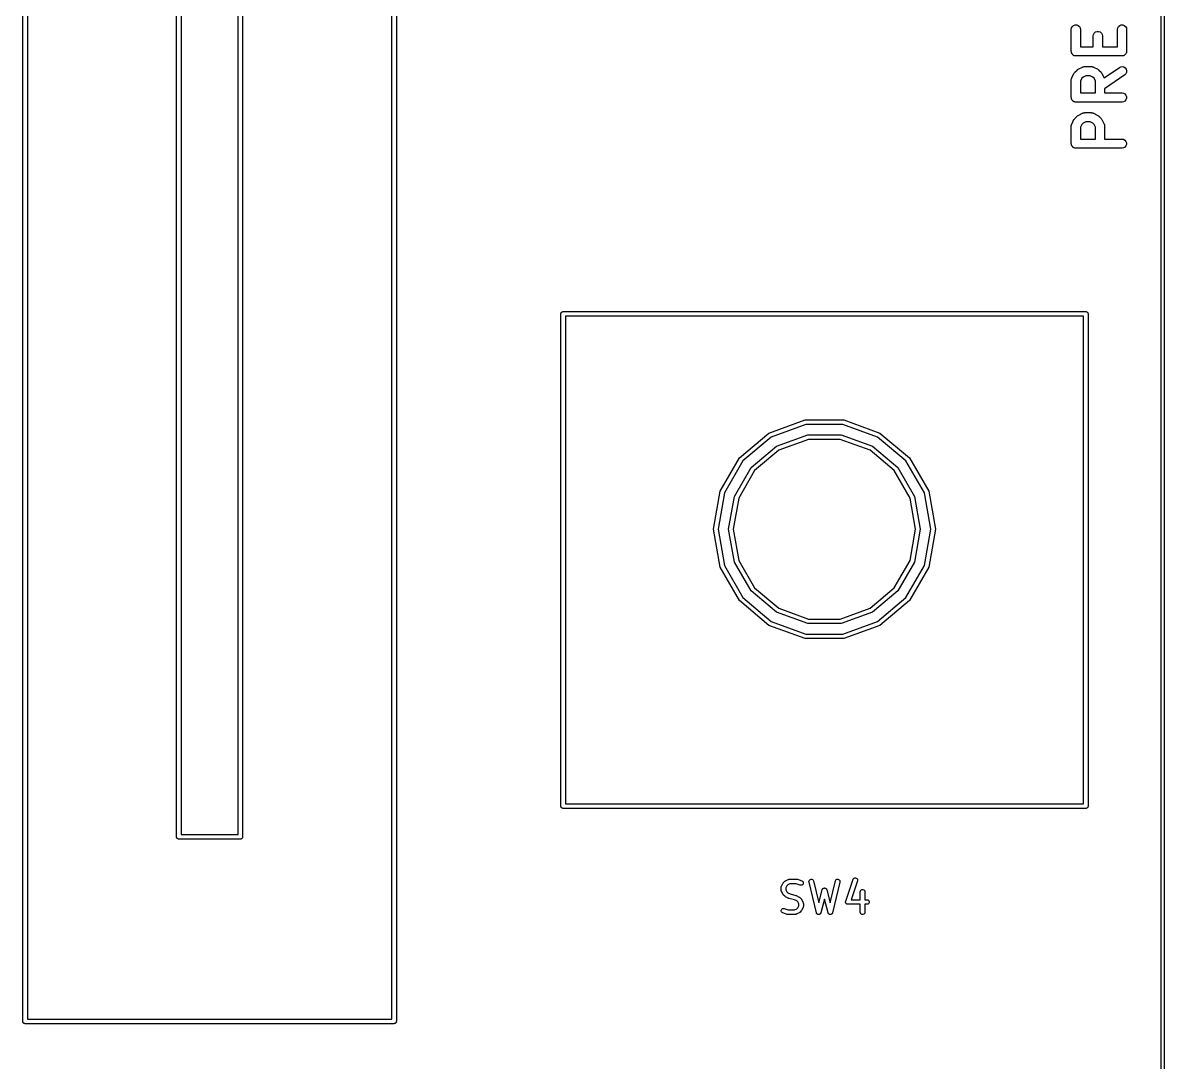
# Model space of a CAD drawing. Extents: x 21 to 201, y -164 to -39.
# Drawn here: x 163.93 to 201.05, y -107.33 to -73.54 of the extents above; entities that cross this region are included whole.
import ezdxf

# ---------------------------------------------------------------- set-up
doc = ezdxf.new("R2010")
doc.units = 0
doc.header["$MEASUREMENT"] = 0
doc.layers.add('BLACK', color=7, linetype='CONTINUOUS')

msp = doc.modelspace()

# ---------------------------------------------------------------- linework, layer by layer
at = {"layer": 'Black'}
for p, q in [((200.95, -163.95), (200.95, -39.05)), ((201.05, -39), (201.05, -164)), ((163.925, -106), (163.925, -44)), ((164.075, -44.075), (164.075, -105.925)), ((175.925, -105.5), (175.925, -44.075)), ((176.075, -44), (176.075, -105.5)), ((168.925, -100), (168.925, -50)), ((169.075, -50.075), (169.075, -99.925)), ((170.925, -99.925), (170.925, -50.075)), ((171.075, -50), (171.075, -100)), ((198.029, -73.75), (198.038, -73.6987)), ((198.029, -74.4643), (198.029, -73.75)), ((198.038, -73.6987), (198.064, -73.6536)), ((198.064, -73.6536), (198.104, -73.6201)), ((198.104, -73.6201), (198.153, -73.6023)), ((198.153, -73.6023), (198.205, -73.6023)), ((198.205, -73.6023), (198.254, -73.6201)), ((198.254, -73.6201), (198.293, -73.6536)), ((198.293, -73.6536), (198.32, -73.6987)), ((198.32, -73.6987), (198.329, -73.75)), ((198.329, -73.75), (198.329, -74.3143)), ((198.752, -73.913), (198.778, -73.8679)), ((198.778, -73.8679), (198.818, -73.8344)), ((198.818, -73.8344), (198.867, -73.8166)), ((198.867, -73.8166), (198.919, -73.8166)), ((198.919, -73.8166), (198.968, -73.8344)), ((198.968, -73.8344), (199.008, -73.8679)), ((199.008, -73.8679), (199.034, -73.913)), ((199.529, -73.75), (199.538, -73.6987)), ((199.529, -74.3143), (199.529, -73.75)), ((199.538, -73.6987), (199.564, -73.6536)), ((199.564, -73.6536), (199.604, -73.6201)), ((199.604, -73.6201), (199.653, -73.6023)), ((199.653, -73.6023), (199.705, -73.6023)), ((199.705, -73.6023), (199.754, -73.6201)), ((199.754, -73.6201), (199.793, -73.6536)), ((199.793, -73.6536), (199.82, -73.6987)), ((199.82, -73.6987), (199.829, -73.75)), ((199.829, -73.75), (199.829, -74.4643)), ((198.743, -73.9643), (198.752, -73.913)), ((198.743, -74.3143), (198.743, -73.9643)), ((199.034, -73.913), (199.043, -73.9643)), ((199.043, -73.9643), (199.043, -74.3143)), ((198.031, -74.4772), (198.029, -74.4643)), ((198.031, -74.4903), (198.031, -74.4772)), ((198.035, -74.5027), (198.031, -74.4903)), ((198.038, -74.5156), (198.035, -74.5027)), ((198.044, -74.527), (198.038, -74.5156)), ((198.049, -74.5393), (198.044, -74.527)), ((198.057, -74.5493), (198.049, -74.5393)), ((198.064, -74.5607), (198.057, -74.5493)), ((198.074, -74.5691), (198.064, -74.5607)), ((198.082, -74.5792), (198.074, -74.5691)), ((198.094, -74.5858), (198.082, -74.5792)), ((198.104, -74.5942), (198.094, -74.5858)), ((198.116, -74.5987), (198.104, -74.5942)), ((198.127, -74.6052), (198.116, -74.5987)), ((198.14, -74.6075), (198.127, -74.6052)), ((198.153, -74.612), (198.14, -74.6075)), ((198.166, -74.612), (198.153, -74.612)), ((198.179, -74.6143), (198.166, -74.612)), ((199.679, -74.6143), (198.179, -74.6143)), ((198.329, -74.3143), (198.743, -74.3143)), ((199.043, -74.3143), (199.529, -74.3143)), ((199.691, -74.612), (199.679, -74.6143)), ((199.705, -74.612), (199.691, -74.612)), ((199.717, -74.6075), (199.705, -74.612)), ((199.73, -74.6052), (199.717, -74.6075)), ((199.741, -74.5987), (199.73, -74.6052)), ((199.754, -74.5942), (199.741, -74.5987)), ((199.764, -74.5858), (199.754, -74.5942)), ((199.775, -74.5792), (199.764, -74.5858)), ((199.783, -74.5691), (199.775, -74.5792)), ((199.793, -74.5607), (199.783, -74.5691)), ((199.8, -74.5493), (199.793, -74.5607)), ((199.808, -74.5393), (199.8, -74.5493)), ((199.813, -74.527), (199.808, -74.5393)), ((199.82, -74.5156), (199.813, -74.527)), ((199.822, -74.5027), (199.82, -74.5156)), ((199.826, -74.4903), (199.822, -74.5027)), ((199.829, -74.4643), (199.826, -74.4772)), ((199.826, -74.4772), (199.826, -74.4903)), ((198.254, -75.0444), (198.397, -74.973)), ((198.397, -74.973), (198.405, -74.9705)), ((198.405, -74.9705), (198.413, -74.9662)), ((198.413, -74.9662), (198.43, -74.9631)), ((198.43, -74.9631), (198.447, -74.9581)), ((198.447, -74.9581), (198.456, -74.9586)), ((198.456, -74.9586), (198.464, -74.9571)), ((198.464, -74.9571), (198.679, -74.9571)), ((198.679, -74.9571), (198.687, -74.9586)), ((198.687, -74.9586), (198.696, -74.9581)), ((198.696, -74.9581), (198.713, -74.9631)), ((198.713, -74.9631), (198.73, -74.9662)), ((198.73, -74.9662), (198.737, -74.9705)), ((198.737, -74.9705), (198.746, -74.973)), ((198.746, -74.973), (198.889, -75.0444)), ((199.1, -75.3294), (199.593, -74.9843)), ((199.593, -74.9843), (199.64, -74.9622)), ((199.64, -74.9622), (199.692, -74.9577)), ((199.692, -74.9577), (199.742, -74.9712)), ((199.742, -74.9712), (199.785, -75.0011)), ((198.03, -75.3757), (198.035, -75.3589)), ((198.035, -75.3589), (198.038, -75.3416)), ((198.038, -75.3416), (198.042, -75.3341)), ((198.042, -75.3341), (198.044, -75.3258)), ((198.044, -75.3258), (198.116, -75.1829)), ((198.116, -75.1829), (198.13, -75.1636)), ((198.13, -75.1636), (198.144, -75.1439)), ((198.144, -75.1439), (198.215, -75.0725)), ((198.215, -75.0725), (198.235, -75.0587)), ((198.235, -75.0587), (198.254, -75.0444)), ((198.373, -75.3389), (198.329, -75.4283)), ((198.41, -75.3018), (198.373, -75.3389)), ((198.5, -75.2571), (198.41, -75.3018)), ((198.643, -75.2571), (198.5, -75.2571)), ((198.733, -75.3018), (198.643, -75.2571)), ((198.77, -75.3389), (198.733, -75.3018)), ((198.814, -75.4283), (198.77, -75.3389)), ((198.889, -75.0444), (198.908, -75.0587)), ((198.908, -75.0587), (198.927, -75.0725)), ((198.927, -75.0725), (198.999, -75.1439)), ((198.999, -75.1439), (199.013, -75.1636)), ((199.013, -75.1636), (199.027, -75.1829)), ((199.027, -75.1829), (199.098, -75.3258)), ((199.098, -75.3258), (199.1, -75.3294)), ((199.765, -75.23), (199.114, -75.6852)), ((199.801, -75.1932), (199.765, -75.23)), ((199.785, -75.0011), (199.815, -75.0438)), ((199.823, -75.146), (199.801, -75.1932)), ((199.815, -75.0438), (199.828, -75.0941)), ((199.828, -75.0941), (199.823, -75.146)), ((198.029, -75.3929), (198.03, -75.3843)), ((198.029, -75.9643), (198.029, -75.3929)), ((198.03, -75.3843), (198.03, -75.3757)), ((198.329, -75.4283), (198.329, -75.8143)), ((198.814, -75.8143), (198.814, -75.4283)), ((199.114, -75.6852), (199.114, -75.8143)), ((198.031, -75.9772), (198.029, -75.9643)), ((198.031, -75.9903), (198.031, -75.9772)), ((198.035, -76.0027), (198.031, -75.9903)), ((198.038, -76.0156), (198.035, -76.0027)), ((198.044, -76.027), (198.038, -76.0156)), ((198.049, -76.0393), (198.044, -76.027)), ((198.057, -76.0493), (198.049, -76.0393)), ((198.064, -76.0607), (198.057, -76.0493)), ((198.074, -76.0691), (198.064, -76.0607)), ((198.082, -76.0792), (198.074, -76.0691)), ((198.094, -76.0858), (198.082, -76.0792)), ((198.104, -76.0942), (198.094, -76.0858)), ((198.116, -76.0987), (198.104, -76.0942)), ((198.127, -76.1052), (198.116, -76.0987)), ((198.14, -76.1075), (198.127, -76.1052)), ((198.329, -75.8143), (198.814, -75.8143)), ((199.114, -75.8143), (199.679, -75.8143)), ((199.679, -75.8143), (199.73, -75.8233)), ((199.73, -76.1052), (199.679, -76.1143)), ((199.73, -75.8233), (199.775, -75.8494)), ((199.775, -76.0792), (199.73, -76.1052)), ((199.775, -75.8494), (199.808, -75.8893)), ((199.808, -76.0393), (199.775, -76.0792)), ((199.808, -75.8893), (199.826, -75.9382)), ((199.826, -75.9903), (199.808, -76.0393)), ((199.826, -75.9382), (199.826, -75.9903)), ((198.153, -76.112), (198.14, -76.1075)), ((198.166, -76.112), (198.153, -76.112)), ((198.179, -76.1143), (198.166, -76.112)), ((199.679, -76.1143), (198.179, -76.1143)), ((198.254, -76.5444), (198.397, -76.473)), ((198.397, -76.473), (198.405, -76.4705)), ((198.405, -76.4705), (198.413, -76.4662)), ((198.413, -76.4662), (198.43, -76.4631)), ((198.43, -76.4631), (198.447, -76.4581)), ((198.447, -76.4581), (198.456, -76.4586)), ((198.456, -76.4586), (198.464, -76.4571)), ((198.464, -76.4571), (198.679, -76.4571)), ((198.679, -76.4571), (198.687, -76.4586)), ((198.687, -76.4586), (198.696, -76.4581)), ((198.696, -76.4581), (198.713, -76.4631)), ((198.713, -76.4631), (198.73, -76.4662)), ((198.73, -76.4662), (198.737, -76.4705)), ((198.737, -76.4705), (198.746, -76.473)), ((198.746, -76.473), (198.889, -76.5444)), ((198.035, -76.8589), (198.038, -76.8416)), ((198.038, -76.8416), (198.042, -76.8341)), ((198.042, -76.8341), (198.044, -76.8258)), ((198.044, -76.8258), (198.116, -76.6829)), ((198.116, -76.6829), (198.13, -76.6636)), ((198.13, -76.6636), (198.144, -76.6439)), ((198.144, -76.6439), (198.215, -76.5725)), ((198.215, -76.5725), (198.235, -76.5587)), ((198.235, -76.5587), (198.254, -76.5444)), ((198.373, -76.8389), (198.329, -76.9283)), ((198.41, -76.8018), (198.373, -76.8389)), ((198.5, -76.7571), (198.41, -76.8018)), ((198.643, -76.7571), (198.5, -76.7571)), ((198.733, -76.8018), (198.643, -76.7571)), ((198.77, -76.8389), (198.733, -76.8018)), ((198.814, -76.9283), (198.77, -76.8389)), ((198.889, -76.5444), (198.908, -76.5587)), ((198.908, -76.5587), (198.927, -76.5725)), ((198.927, -76.5725), (198.999, -76.6439)), ((198.999, -76.6439), (199.013, -76.6636)), ((199.013, -76.6636), (199.027, -76.6829)), ((199.027, -76.6829), (199.098, -76.8258)), ((199.098, -76.8258), (199.101, -76.8341)), ((199.101, -76.8341), (199.105, -76.8416)), ((199.105, -76.8416), (199.108, -76.8589)), ((198.029, -76.8929), (198.03, -76.8843)), ((198.029, -77.4643), (198.029, -76.8929)), ((198.03, -76.8757), (198.035, -76.8589)), ((198.03, -76.8843), (198.03, -76.8757)), ((198.329, -76.9283), (198.329, -77.3143)), ((198.814, -77.3143), (198.814, -76.9283)), ((199.108, -76.8589), (199.113, -76.8757)), ((199.113, -76.8757), (199.113, -76.8843)), ((199.113, -76.8843), (199.114, -76.8929)), ((199.114, -76.8929), (199.114, -77.3143)), ((198.031, -77.4772), (198.029, -77.4643)), ((198.031, -77.4903), (198.031, -77.4772)), ((198.035, -77.5027), (198.031, -77.4903)), ((198.038, -77.5156), (198.035, -77.5027)), ((198.044, -77.527), (198.038, -77.5156)), ((198.049, -77.5393), (198.044, -77.527)), ((198.057, -77.5493), (198.049, -77.5393)), ((198.064, -77.5607), (198.057, -77.5493)), ((198.074, -77.5691), (198.064, -77.5607)), ((198.082, -77.5792), (198.074, -77.5691)), ((198.094, -77.5858), (198.082, -77.5792)), ((198.104, -77.5942), (198.094, -77.5858)), ((198.329, -77.3143), (198.814, -77.3143)), ((199.114, -77.3143), (199.679, -77.3143)), ((199.679, -77.3143), (199.73, -77.3233)), ((199.73, -77.3233), (199.775, -77.3494)), ((199.775, -77.5792), (199.73, -77.6052)), ((199.775, -77.3494), (199.808, -77.3893)), ((199.808, -77.5393), (199.775, -77.5792)), ((199.808, -77.3893), (199.826, -77.4382)), ((199.826, -77.4903), (199.808, -77.5393)), ((199.826, -77.4382), (199.826, -77.4903)), ((198.116, -77.5987), (198.104, -77.5942)), ((198.127, -77.6052), (198.116, -77.5987)), ((198.14, -77.6075), (198.127, -77.6052)), ((198.153, -77.612), (198.14, -77.6075)), ((198.166, -77.612), (198.153, -77.612)), ((198.179, -77.6143), (198.166, -77.612)), ((199.679, -77.6143), (198.179, -77.6143)), ((199.73, -77.6052), (199.679, -77.6143)), ((181.425, -83), (181.426, -82.9935)), ((181.425, -99), (181.425, -83)), ((181.426, -82.987), (181.428, -82.9808)), ((181.426, -82.9935), (181.426, -82.987)), ((181.428, -82.9808), (181.43, -82.9743)), ((181.43, -82.9743), (181.433, -82.9687)), ((181.433, -82.9687), (181.435, -82.9625)), ((181.435, -82.9625), (181.439, -82.9575)), ((181.439, -82.9575), (181.443, -82.9518)), ((181.443, -82.9518), (181.448, -82.9476)), ((181.448, -82.9476), (181.452, -82.9425)), ((181.452, -82.9425), (181.457, -82.9393)), ((181.457, -82.9393), (181.463, -82.935)), ((181.463, -82.935), (181.469, -82.9328)), ((181.469, -82.9328), (181.474, -82.9295)), ((181.474, -82.9295), (181.481, -82.9284)), ((181.481, -82.9284), (181.487, -82.9261)), ((181.487, -82.9261), (181.494, -82.9261)), ((181.494, -82.9261), (181.5, -82.925)), ((181.5, -82.925), (198.5, -82.925)), ((181.575, -83.075), (181.575, -98.925)), ((198.425, -83.075), (181.575, -83.075)), ((198.425, -90), (198.425, -83.075)), ((198.5, -82.925), (198.506, -82.9261)), ((198.506, -82.9261), (198.513, -82.9261)), ((198.513, -82.9261), (198.519, -82.9284)), ((198.519, -82.9284), (198.526, -82.9295)), ((198.526, -82.9295), (198.531, -82.9328)), ((198.531, -82.9328), (198.537, -82.935)), ((198.537, -82.935), (198.543, -82.9393)), ((198.543, -82.9393), (198.548, -82.9425)), ((198.548, -82.9425), (198.552, -82.9476)), ((198.552, -82.9476), (198.557, -82.9518)), ((198.557, -82.9518), (198.561, -82.9575)), ((198.561, -82.9575), (198.565, -82.9625)), ((198.565, -82.9625), (198.567, -82.9687)), ((198.567, -82.9687), (198.57, -82.9743)), ((198.57, -82.9743), (198.572, -82.9808)), ((198.572, -82.9808), (198.574, -82.987)), ((198.574, -82.987), (198.574, -82.9935)), ((198.574, -82.9935), (198.575, -83)), ((198.575, -83), (198.575, -90)), ((188.195, -86.8732), (189.373, -86.4443)), ((189.373, -86.4443), (190.627, -86.4443)), ((190.627, -86.4443), (191.805, -86.8732)), ((189.399, -86.592), (188.27, -87.0031)), ((190.601, -86.592), (189.399, -86.592)), ((191.73, -87.0031), (190.601, -86.592)), ((187.234, -87.6792), (188.195, -86.8732)), ((188.27, -87.0031), (187.349, -87.7756)), ((188.442, -87.3011), (189.459, -86.931)), ((189.485, -87.0787), (188.517, -87.431)), ((189.459, -86.931), (190.541, -86.931)), ((190.515, -87.0787), (189.485, -87.0787)), ((191.483, -87.431), (190.515, -87.0787)), ((190.541, -86.931), (191.558, -87.3011)), ((192.651, -87.7756), (191.73, -87.0031)), ((191.805, -86.8732), (192.766, -87.6792)), ((187.613, -87.9968), (188.442, -87.3011)), ((188.517, -87.431), (187.728, -88.0932)), ((192.272, -88.0932), (191.483, -87.431)), ((191.558, -87.3011), (192.387, -87.9968)), ((186.607, -88.7651), (187.234, -87.6792)), ((187.349, -87.7756), (186.748, -88.8164)), ((193.252, -88.8164), (192.651, -87.7756)), ((192.766, -87.6792), (193.393, -88.7651)), ((187.072, -88.9341), (187.613, -87.9968)), ((187.728, -88.0932), (187.213, -88.9854)), ((192.787, -88.9854), (192.272, -88.0932)), ((192.387, -87.9968), (192.928, -88.9341)), ((186.389, -90), (186.607, -88.7651)), ((186.748, -88.8164), (186.539, -90)), ((186.884, -90), (187.072, -88.9341)), ((187.213, -88.9854), (187.034, -90)), ((192.966, -90), (192.787, -88.9854)), ((192.928, -88.9341), (193.116, -90)), ((193.461, -90), (193.252, -88.8164)), ((193.393, -88.7651), (193.611, -90)), ((186.607, -91.2349), (186.389, -90)), ((186.539, -90), (186.748, -91.1836)), ((187.072, -91.0659), (186.884, -90)), ((187.034, -90), (187.213, -91.0146)), ((192.787, -91.0146), (192.966, -90)), ((193.116, -90), (192.928, -91.0659)), ((193.252, -91.1836), (193.461, -90)), ((193.611, -90), (193.393, -91.2349)), ((198.425, -98.925), (198.425, -90)), ((198.575, -90), (198.575, -99)), ((187.234, -92.3208), (186.607, -91.2349)), ((186.748, -91.1836), (187.349, -92.2244)), ((187.613, -92.0032), (187.072, -91.0659)), ((187.213, -91.0146), (187.728, -91.9068)), ((192.272, -91.9068), (192.787, -91.0146)), ((192.928, -91.0659), (192.387, -92.0032)), ((192.651, -92.2244), (193.252, -91.1836)), ((193.393, -91.2349), (192.766, -92.3208)), ((188.442, -92.6989), (187.613, -92.0032)), ((187.728, -91.9068), (188.517, -92.569)), ((191.483, -92.569), (192.272, -91.9068)), ((192.387, -92.0032), (191.558, -92.6989)), ((188.195, -93.1268), (187.234, -92.3208)), ((187.349, -92.2244), (188.27, -92.9969)), ((191.73, -92.9969), (192.651, -92.2244)), ((192.766, -92.3208), (191.805, -93.1268)), ((189.459, -93.069), (188.442, -92.6989)), ((188.517, -92.569), (189.485, -92.9213)), ((190.515, -92.9213), (191.483, -92.569)), ((191.558, -92.6989), (190.541, -93.069)), ((189.373, -93.5557), (188.195, -93.1268)), ((188.27, -92.9969), (189.399, -93.408)), ((190.541, -93.069), (189.459, -93.069)), ((189.485, -92.9213), (190.515, -92.9213)), ((190.601, -93.408), (191.73, -92.9969)), ((191.805, -93.1268), (190.627, -93.5557)), ((189.399, -93.408), (190.601, -93.408)), ((190.627, -93.5557), (189.373, -93.5557)), ((181.426, -99.0065), (181.425, -99)), ((181.426, -99.013), (181.426, -99.0065)), ((181.428, -99.0192), (181.426, -99.013)), ((181.43, -99.0257), (181.428, -99.0192)), ((181.433, -99.0313), (181.43, -99.0257)), ((181.435, -99.0375), (181.433, -99.0313)), ((181.439, -99.0425), (181.435, -99.0375)), ((181.443, -99.0482), (181.439, -99.0425)), ((181.448, -99.0524), (181.443, -99.0482)), ((181.452, -99.0575), (181.448, -99.0524)), ((181.457, -99.0607), (181.452, -99.0575)), ((181.463, -99.065), (181.457, -99.0607)), ((181.469, -99.0672), (181.463, -99.065)), ((181.474, -99.0705), (181.469, -99.0672)), ((181.481, -99.0716), (181.474, -99.0705)), ((181.487, -99.0739), (181.481, -99.0716)), ((181.494, -99.0739), (181.487, -99.0739)), ((181.5, -99.075), (181.494, -99.0739)), ((198.5, -99.075), (181.5, -99.075)), ((181.575, -98.925), (198.425, -98.925)), ((198.506, -99.0739), (198.5, -99.075)), ((198.513, -99.0739), (198.506, -99.0739)), ((198.519, -99.0716), (198.513, -99.0739)), ((198.526, -99.0705), (198.519, -99.0716)), ((198.531, -99.0672), (198.526, -99.0705)), ((198.537, -99.065), (198.531, -99.0672)), ((198.543, -99.0607), (198.537, -99.065)), ((198.548, -99.0575), (198.543, -99.0607)), ((198.552, -99.0524), (198.548, -99.0575)), ((198.557, -99.0482), (198.552, -99.0524)), ((198.561, -99.0425), (198.557, -99.0482)), ((198.565, -99.0375), (198.561, -99.0425)), ((198.567, -99.0313), (198.565, -99.0375)), ((198.57, -99.0257), (198.567, -99.0313)), ((198.572, -99.0192), (198.57, -99.0257)), ((198.574, -99.013), (198.572, -99.0192)), ((198.575, -99), (198.574, -99.0065)), ((198.574, -99.0065), (198.574, -99.013)), ((168.926, -100.006), (168.925, -100)), ((168.926, -100.013), (168.926, -100.006)), ((168.928, -100.019), (168.926, -100.013)), ((168.93, -100.026), (168.928, -100.019)), ((168.933, -100.031), (168.93, -100.026)), ((168.935, -100.037), (168.933, -100.031)), ((168.939, -100.043), (168.935, -100.037)), ((168.943, -100.048), (168.939, -100.043)), ((168.948, -100.052), (168.943, -100.048)), ((168.952, -100.057), (168.948, -100.052)), ((168.957, -100.061), (168.952, -100.057)), ((168.963, -100.065), (168.957, -100.061)), ((168.969, -100.067), (168.963, -100.065)), ((168.974, -100.07), (168.969, -100.067)), ((168.981, -100.072), (168.974, -100.07)), ((168.987, -100.074), (168.981, -100.072)), ((168.994, -100.074), (168.987, -100.074)), ((169, -100.075), (168.994, -100.074)), ((171, -100.075), (169, -100.075)), ((169.075, -99.925), (170.925, -99.925)), ((171.006, -100.074), (171, -100.075)), ((171.013, -100.074), (171.006, -100.074)), ((171.019, -100.072), (171.013, -100.074)), ((171.026, -100.07), (171.019, -100.072)), ((171.031, -100.067), (171.026, -100.07)), ((171.037, -100.065), (171.031, -100.067)), ((171.043, -100.061), (171.037, -100.065)), ((171.048, -100.057), (171.043, -100.061)), ((171.052, -100.052), (171.048, -100.057)), ((171.057, -100.048), (171.052, -100.052)), ((171.061, -100.043), (171.057, -100.048)), ((171.065, -100.037), (171.061, -100.043)), ((171.067, -100.031), (171.065, -100.037)), ((171.07, -100.026), (171.067, -100.031)), ((171.072, -100.019), (171.07, -100.026)), ((171.074, -100.013), (171.072, -100.019)), ((171.075, -100), (171.074, -100.006)), ((171.074, -100.006), (171.074, -100.013)), ((190.941, -101.358), (190.961, -101.341)), ((190.961, -101.341), (190.985, -101.331)), ((190.985, -101.331), (191.011, -101.331)), ((191.011, -101.331), (191.036, -101.339)), ((191.036, -101.339), (191.056, -101.355)), ((188.592, -101.634), (188.595, -101.626)), ((188.592, -101.639), (188.592, -101.634)), ((188.592, -101.643), (188.592, -101.639)), ((188.592, -101.738), (188.592, -101.643)), ((188.595, -101.626), (188.596, -101.617)), ((188.596, -101.617), (188.598, -101.613)), ((188.598, -101.613), (188.6, -101.609)), ((188.6, -101.609), (188.647, -101.514)), ((188.647, -101.514), (188.654, -101.504)), ((188.654, -101.504), (188.661, -101.495)), ((188.661, -101.495), (188.709, -101.447)), ((188.709, -101.447), (188.719, -101.44)), ((188.719, -101.44), (188.728, -101.433)), ((188.728, -101.433), (188.824, -101.385)), ((188.776, -101.592), (188.742, -101.661)), ((188.742, -101.661), (188.742, -101.72)), ((188.742, -101.72), (188.776, -101.789)), ((188.806, -101.562), (188.776, -101.592)), ((188.875, -101.527), (188.806, -101.562)), ((188.824, -101.385), (188.828, -101.384)), ((188.828, -101.384), (188.831, -101.382)), ((188.831, -101.382), (188.84, -101.38)), ((188.84, -101.38), (188.849, -101.378)), ((188.849, -101.378), (188.853, -101.378)), ((188.853, -101.378), (188.857, -101.377)), ((188.857, -101.377), (189.095, -101.377)), ((189.083, -101.527), (188.875, -101.527)), ((189.214, -101.571), (189.083, -101.527)), ((189.095, -101.377), (189.107, -101.379)), ((189.107, -101.379), (189.119, -101.381)), ((189.119, -101.381), (189.262, -101.429)), ((189.24, -101.575), (189.214, -101.571)), ((189.266, -101.57), (189.24, -101.575)), ((189.262, -101.429), (189.285, -101.441)), ((189.288, -101.556), (189.266, -101.57)), ((189.285, -101.441), (189.302, -101.461)), ((189.304, -101.536), (189.288, -101.556)), ((189.302, -101.461), (189.312, -101.485)), ((189.312, -101.511), (189.304, -101.536)), ((189.312, -101.485), (189.312, -101.511)), ((189.497, -101.444), (189.504, -101.419)), ((189.498, -101.47), (189.497, -101.444)), ((189.737, -102.47), (189.498, -101.47)), ((189.504, -101.419), (189.52, -101.398)), ((189.52, -101.398), (189.542, -101.384)), ((189.542, -101.384), (189.567, -101.378)), ((189.567, -101.378), (189.593, -101.381)), ((189.593, -101.381), (189.616, -101.392)), ((189.616, -101.392), (189.634, -101.411)), ((189.634, -101.411), (189.644, -101.435)), ((189.644, -101.435), (189.814, -102.146)), ((189.814, -102.146), (189.928, -101.719)), ((189.928, -101.719), (189.93, -101.713)), ((189.93, -101.713), (189.932, -101.706)), ((189.932, -101.706), (189.936, -101.701)), ((189.936, -101.701), (189.939, -101.695)), ((189.939, -101.695), (189.943, -101.69)), ((189.943, -101.69), (189.947, -101.685)), ((189.947, -101.685), (189.952, -101.681)), ((189.952, -101.681), (189.957, -101.677)), ((189.957, -101.677), (189.963, -101.674)), ((189.963, -101.674), (189.968, -101.67)), ((189.968, -101.67), (189.975, -101.668)), ((189.975, -101.668), (189.981, -101.666)), ((189.981, -101.666), (189.987, -101.665)), ((189.987, -101.665), (189.994, -101.663)), ((189.994, -101.663), (190, -101.664)), ((190, -101.664), (190.006, -101.663)), ((190.006, -101.663), (190.013, -101.665)), ((190.013, -101.665), (190.019, -101.666)), ((190.019, -101.666), (190.025, -101.668)), ((190.025, -101.668), (190.032, -101.67)), ((190.032, -101.67), (190.037, -101.674)), ((190.037, -101.674), (190.043, -101.677)), ((190.043, -101.677), (190.048, -101.681)), ((190.048, -101.681), (190.053, -101.685)), ((190.053, -101.685), (190.057, -101.69)), ((190.057, -101.69), (190.061, -101.695)), ((190.061, -101.695), (190.064, -101.701)), ((190.064, -101.701), (190.068, -101.706)), ((190.068, -101.706), (190.07, -101.713)), ((190.07, -101.713), (190.072, -101.719)), ((190.072, -101.719), (190.186, -102.146)), ((190.186, -102.146), (190.356, -101.435)), ((190.502, -101.47), (190.263, -102.47)), ((190.356, -101.435), (190.366, -101.411)), ((190.366, -101.411), (190.384, -101.392)), ((190.384, -101.392), (190.407, -101.381)), ((190.407, -101.381), (190.433, -101.378)), ((190.433, -101.378), (190.458, -101.384)), ((190.458, -101.384), (190.48, -101.398)), ((190.48, -101.398), (190.496, -101.419)), ((190.496, -101.419), (190.503, -101.444)), ((190.503, -101.444), (190.502, -101.47)), ((190.691, -102.095), (190.929, -101.381)), ((191.071, -101.428), (190.866, -102.044)), ((190.929, -101.381), (190.941, -101.358)), ((191.056, -101.355), (191.07, -101.377)), ((191.07, -101.377), (191.075, -101.403)), ((191.075, -101.403), (191.071, -101.428)), ((191.181, -101.738), (191.201, -101.721)), ((191.201, -101.721), (191.225, -101.712)), ((191.225, -101.712), (191.251, -101.712)), ((191.251, -101.712), (191.276, -101.721)), ((191.276, -101.721), (191.296, -101.738)), ((188.592, -101.742), (188.592, -101.738)), ((188.592, -101.747), (188.592, -101.742)), ((188.595, -101.755), (188.592, -101.747)), ((188.596, -101.764), (188.595, -101.755)), ((188.598, -101.767), (188.596, -101.764)), ((188.6, -101.772), (188.598, -101.767)), ((188.647, -101.867), (188.6, -101.772)), ((188.654, -101.877), (188.647, -101.867)), ((188.661, -101.886), (188.654, -101.877)), ((188.709, -101.934), (188.661, -101.886)), ((188.719, -101.941), (188.709, -101.934)), ((188.728, -101.948), (188.719, -101.941)), ((188.824, -101.996), (188.728, -101.948)), ((188.776, -101.789), (188.806, -101.819)), ((188.806, -101.819), (188.883, -101.858)), ((188.831, -101.998), (188.824, -101.996)), ((188.839, -102.001), (188.831, -101.998)), ((189.021, -102.047), (188.839, -102.001)), ((188.883, -101.858), (189.066, -101.903)), ((189.098, -102.085), (189.021, -102.047)), ((189.066, -101.903), (189.073, -101.907)), ((189.073, -101.907), (189.081, -101.909)), ((189.081, -101.909), (189.176, -101.957)), ((189.129, -102.116), (189.098, -102.085)), ((189.176, -101.957), (189.186, -101.964)), ((189.186, -101.964), (189.196, -101.971)), ((189.196, -101.971), (189.244, -102.018)), ((189.244, -102.018), (189.25, -102.028)), ((189.25, -102.028), (189.258, -102.038)), ((189.258, -102.038), (189.305, -102.133)), ((190, -102.029), (189.882, -102.472)), ((190.118, -102.472), (190, -102.029)), ((190.866, -102.044), (191.163, -102.044)), ((191.163, -101.786), (191.168, -101.76)), ((191.163, -102.044), (191.163, -101.786)), ((191.168, -101.76), (191.181, -101.738)), ((191.296, -101.738), (191.309, -101.76)), ((191.309, -101.76), (191.313, -101.786)), ((191.313, -101.786), (191.313, -102.044)), ((191.313, -102.044), (191.381, -102.044)), ((191.381, -102.044), (191.407, -102.049)), ((191.407, -102.049), (191.429, -102.062)), ((191.429, -102.062), (191.446, -102.082)), ((191.446, -102.082), (191.455, -102.106)), ((188.592, -102.394), (188.601, -102.369)), ((188.593, -102.42), (188.592, -102.394)), ((188.603, -102.444), (188.593, -102.42)), ((188.601, -102.369), (188.617, -102.349)), ((188.62, -102.464), (188.603, -102.444)), ((188.617, -102.349), (188.639, -102.335)), ((188.643, -102.476), (188.62, -102.464)), ((188.639, -102.335), (188.665, -102.33)), ((188.665, -102.33), (188.69, -102.334)), ((188.69, -102.334), (188.822, -102.377)), ((188.822, -102.377), (189.03, -102.377)), ((189.03, -102.377), (189.098, -102.343)), ((189.098, -102.343), (189.129, -102.313)), ((189.163, -102.184), (189.129, -102.116)), ((189.129, -102.313), (189.163, -102.244)), ((189.163, -102.244), (189.163, -102.184)), ((189.186, -102.465), (189.176, -102.472)), ((189.196, -102.458), (189.186, -102.465)), ((189.244, -102.41), (189.196, -102.458)), ((189.25, -102.4), (189.244, -102.41)), ((189.258, -102.391), (189.25, -102.4)), ((189.305, -102.295), (189.258, -102.391)), ((189.305, -102.133), (189.306, -102.137)), ((189.306, -102.291), (189.305, -102.295)), ((189.306, -102.137), (189.309, -102.141)), ((189.309, -102.288), (189.306, -102.291)), ((189.309, -102.141), (189.31, -102.15)), ((189.31, -102.279), (189.309, -102.288)), ((189.31, -102.15), (189.313, -102.158)), ((189.313, -102.27), (189.31, -102.279)), ((189.313, -102.158), (189.312, -102.162)), ((189.312, -102.162), (189.313, -102.167)), ((189.313, -102.262), (189.312, -102.266)), ((189.312, -102.266), (189.313, -102.27)), ((189.313, -102.167), (189.313, -102.262)), ((190.687, -102.121), (190.688, -102.114)), ((190.688, -102.127), (190.687, -102.121)), ((190.688, -102.106), (190.69, -102.101)), ((190.688, -102.114), (190.688, -102.106)), ((190.688, -102.132), (190.688, -102.127)), ((190.691, -102.139), (190.688, -102.132)), ((190.69, -102.101), (190.691, -102.095)), ((190.692, -102.147), (190.691, -102.139)), ((190.695, -102.151), (190.692, -102.147)), ((190.697, -102.157), (190.695, -102.151)), ((190.702, -102.162), (190.697, -102.157)), ((190.706, -102.169), (190.702, -102.162)), ((190.71, -102.172), (190.706, -102.169)), ((190.714, -102.177), (190.71, -102.172)), ((190.72, -102.18), (190.714, -102.177)), ((190.726, -102.185), (190.72, -102.18)), ((190.731, -102.187), (190.726, -102.185)), ((190.736, -102.19), (190.731, -102.187)), ((190.744, -102.191), (190.736, -102.19)), ((190.751, -102.193), (190.744, -102.191)), ((190.756, -102.193), (190.751, -102.193)), ((190.762, -102.194), (190.756, -102.193)), ((191.163, -102.194), (190.762, -102.194)), ((191.163, -102.452), (191.163, -102.194)), ((191.168, -102.478), (191.163, -102.452)), ((191.313, -102.452), (191.309, -102.478)), ((191.381, -102.194), (191.313, -102.194)), ((191.313, -102.194), (191.313, -102.452)), ((191.407, -102.19), (191.381, -102.194)), ((191.429, -102.177), (191.407, -102.19)), ((191.446, -102.157), (191.429, -102.177)), ((191.455, -102.132), (191.446, -102.157)), ((191.455, -102.106), (191.455, -102.132)), ((188.786, -102.524), (188.643, -102.476)), ((188.798, -102.525), (188.786, -102.524)), ((188.81, -102.527), (188.798, -102.525)), ((189.048, -102.527), (188.81, -102.527)), ((189.052, -102.527), (189.048, -102.527)), ((189.056, -102.527), (189.052, -102.527)), ((189.065, -102.524), (189.056, -102.527)), ((189.073, -102.523), (189.065, -102.524)), ((189.077, -102.521), (189.073, -102.523)), ((189.081, -102.519), (189.077, -102.521)), ((189.176, -102.472), (189.081, -102.519)), ((189.74, -102.477), (189.737, -102.47)), ((189.742, -102.484), (189.74, -102.477)), ((189.745, -102.489), (189.742, -102.484)), ((189.747, -102.494), (189.745, -102.489)), ((189.752, -102.499), (189.747, -102.494)), ((189.757, -102.505), (189.752, -102.499)), ((189.761, -102.509), (189.757, -102.505)), ((189.765, -102.513), (189.761, -102.509)), ((189.772, -102.516), (189.765, -102.513)), ((189.778, -102.52), (189.772, -102.516)), ((189.783, -102.522), (189.778, -102.52)), ((189.788, -102.524), (189.783, -102.522)), ((189.796, -102.525), (189.788, -102.524)), ((189.803, -102.527), (189.796, -102.525)), ((189.809, -102.527), (189.803, -102.527)), ((189.814, -102.527), (189.809, -102.527)), ((189.821, -102.525), (189.814, -102.527)), ((189.829, -102.525), (189.821, -102.525)), ((189.834, -102.522), (189.829, -102.525)), ((189.839, -102.521), (189.834, -102.522)), ((189.846, -102.517), (189.839, -102.521)), ((189.853, -102.514), (189.846, -102.517)), ((189.856, -102.51), (189.853, -102.514)), ((189.861, -102.507), (189.856, -102.51)), ((189.866, -102.501), (189.861, -102.507)), ((189.871, -102.495), (189.866, -102.501)), ((189.873, -102.49), (189.871, -102.495)), ((189.877, -102.486), (189.873, -102.49)), ((189.879, -102.479), (189.877, -102.486)), ((189.882, -102.472), (189.879, -102.479)), ((190.121, -102.479), (190.118, -102.472)), ((190.123, -102.486), (190.121, -102.479)), ((190.127, -102.49), (190.123, -102.486)), ((190.129, -102.495), (190.127, -102.49)), ((190.134, -102.501), (190.129, -102.495)), ((190.139, -102.507), (190.134, -102.501)), ((190.144, -102.51), (190.139, -102.507)), ((190.147, -102.514), (190.144, -102.51)), ((190.154, -102.517), (190.147, -102.514)), ((190.161, -102.521), (190.154, -102.517)), ((190.166, -102.522), (190.161, -102.521)), ((190.171, -102.525), (190.166, -102.522)), ((190.179, -102.525), (190.171, -102.525)), ((190.186, -102.527), (190.179, -102.525)), ((190.191, -102.527), (190.186, -102.527)), ((190.197, -102.527), (190.191, -102.527)), ((190.204, -102.525), (190.197, -102.527)), ((190.212, -102.524), (190.204, -102.525)), ((190.217, -102.522), (190.212, -102.524)), ((190.222, -102.52), (190.217, -102.522)), ((190.228, -102.516), (190.222, -102.52)), ((190.235, -102.513), (190.228, -102.516)), ((190.239, -102.509), (190.235, -102.513)), ((190.243, -102.505), (190.239, -102.509)), ((190.248, -102.499), (190.243, -102.505)), ((190.253, -102.494), (190.248, -102.499)), ((190.255, -102.489), (190.253, -102.494)), ((190.258, -102.484), (190.255, -102.489)), ((190.26, -102.477), (190.258, -102.484)), ((190.263, -102.47), (190.26, -102.477)), ((191.181, -102.501), (191.168, -102.478)), ((191.201, -102.517), (191.181, -102.501)), ((191.225, -102.526), (191.201, -102.517)), ((191.251, -102.526), (191.225, -102.526)), ((191.276, -102.517), (191.251, -102.526)), ((191.296, -102.501), (191.276, -102.517)), ((191.309, -102.478), (191.296, -102.501)), ((175.925, -105.925), (175.925, -105.5)), ((176.075, -105.5), (176.075, -106)), ((163.926, -106.006), (163.925, -106)), ((163.926, -106.013), (163.926, -106.006)), ((163.928, -106.019), (163.926, -106.013)), ((163.93, -106.026), (163.928, -106.019)), ((163.933, -106.031), (163.93, -106.026)), ((163.935, -106.037), (163.933, -106.031)), ((163.939, -106.043), (163.935, -106.037)), ((163.943, -106.048), (163.939, -106.043)), ((163.948, -106.052), (163.943, -106.048)), ((163.952, -106.057), (163.948, -106.052)), ((163.957, -106.061), (163.952, -106.057)), ((163.963, -106.065), (163.957, -106.061)), ((163.969, -106.067), (163.963, -106.065)), ((163.974, -106.07), (163.969, -106.067)), ((163.981, -106.072), (163.974, -106.07)), ((163.987, -106.074), (163.981, -106.072)), ((163.994, -106.074), (163.987, -106.074)), ((164, -106.075), (163.994, -106.074)), ((176, -106.075), (164, -106.075)), ((164.075, -105.925), (175.925, -105.925)), ((176.006, -106.074), (176, -106.075)), ((176.013, -106.074), (176.006, -106.074)), ((176.019, -106.072), (176.013, -106.074)), ((176.026, -106.07), (176.019, -106.072)), ((176.031, -106.067), (176.026, -106.07)), ((176.037, -106.065), (176.031, -106.067)), ((176.043, -106.061), (176.037, -106.065)), ((176.048, -106.057), (176.043, -106.061)), ((176.052, -106.052), (176.048, -106.057)), ((176.057, -106.048), (176.052, -106.052)), ((176.061, -106.043), (176.057, -106.048)), ((176.065, -106.037), (176.061, -106.043)), ((176.067, -106.031), (176.065, -106.037)), ((176.07, -106.026), (176.067, -106.031)), ((176.072, -106.019), (176.07, -106.026)), ((176.074, -106.013), (176.072, -106.019)), ((176.075, -106), (176.074, -106.006)), ((176.074, -106.006), (176.074, -106.013))]:
    msp.add_line(p, q, dxfattribs=at)

doc.saveas('drawing.dxf')
